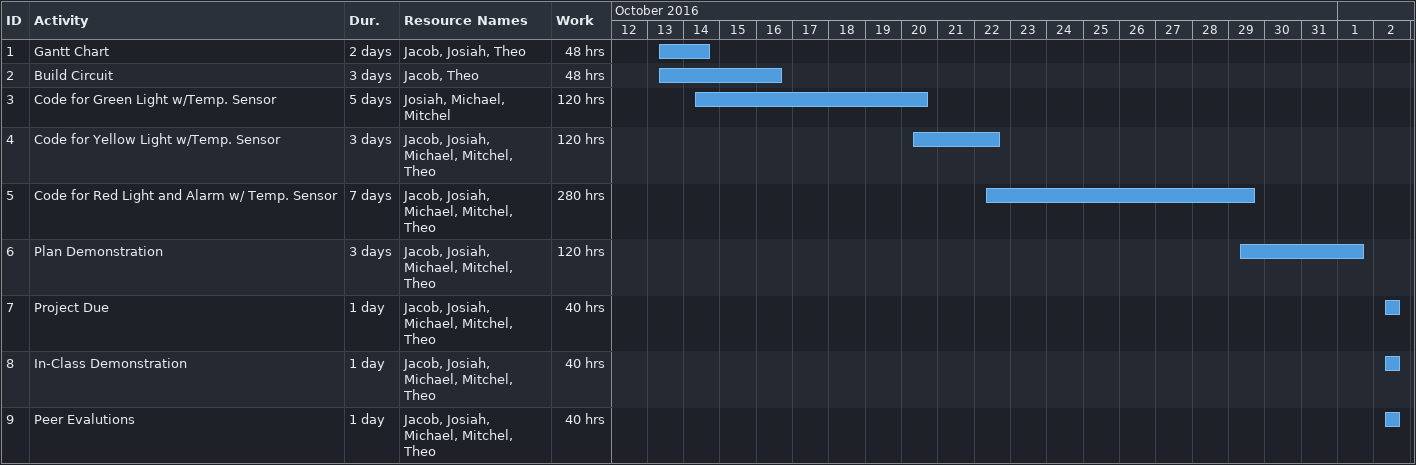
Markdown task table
| ID | Task | Duration | Start | Finish | Resources | Work (h) |
|---|---|---|---|---|---|---|
| 1 | Gantt Chart | 2d | 2016-10-13 | 2016-10-14 | Jacob, Josiah, Theo | 48 |
| 2 | Build Circuit | 3d | 2016-10-13 | 2016-10-16 | Jacob, Theo | 48 |
| 3 | Code for Green Light w/Temp. Sensor | 5d | 2016-10-14 | 2016-10-20 | Josiah, Michael, Mitchel | 120 |
| 4 | Code for Yellow Light w/Temp. Sensor | 3d | 2016-10-20 | 2016-10-22 | Jacob, Josiah, Michael, Mitchel, Theo | 120 |
| 5 | Code for Red Light and Alarm w/ Temp. Sensor | 7d | 2016-10-22 | 2016-10-29 | Jacob, Josiah, Michael, Mitchel, Theo | 280 |
| 6 | Plan Demonstration | 3d | 2016-10-29 | 2016-11-01 | Jacob, Josiah, Michael, Mitchel, Theo | 120 |
| 7 | Project Due | 1d | 2016-11-02 | 2016-11-02 | Jacob, Josiah, Michael, Mitchel, Theo | 40 |
| 8 | In-Class Demonstration | 1d | 2016-11-02 | 2016-11-02 | Jacob, Josiah, Michael, Mitchel, Theo | 40 |
| 9 | Peer Evalutions | 1d | 2016-11-02 | 2016-11-02 | Jacob, Josiah, Michael, Mitchel, Theo | 40 |
